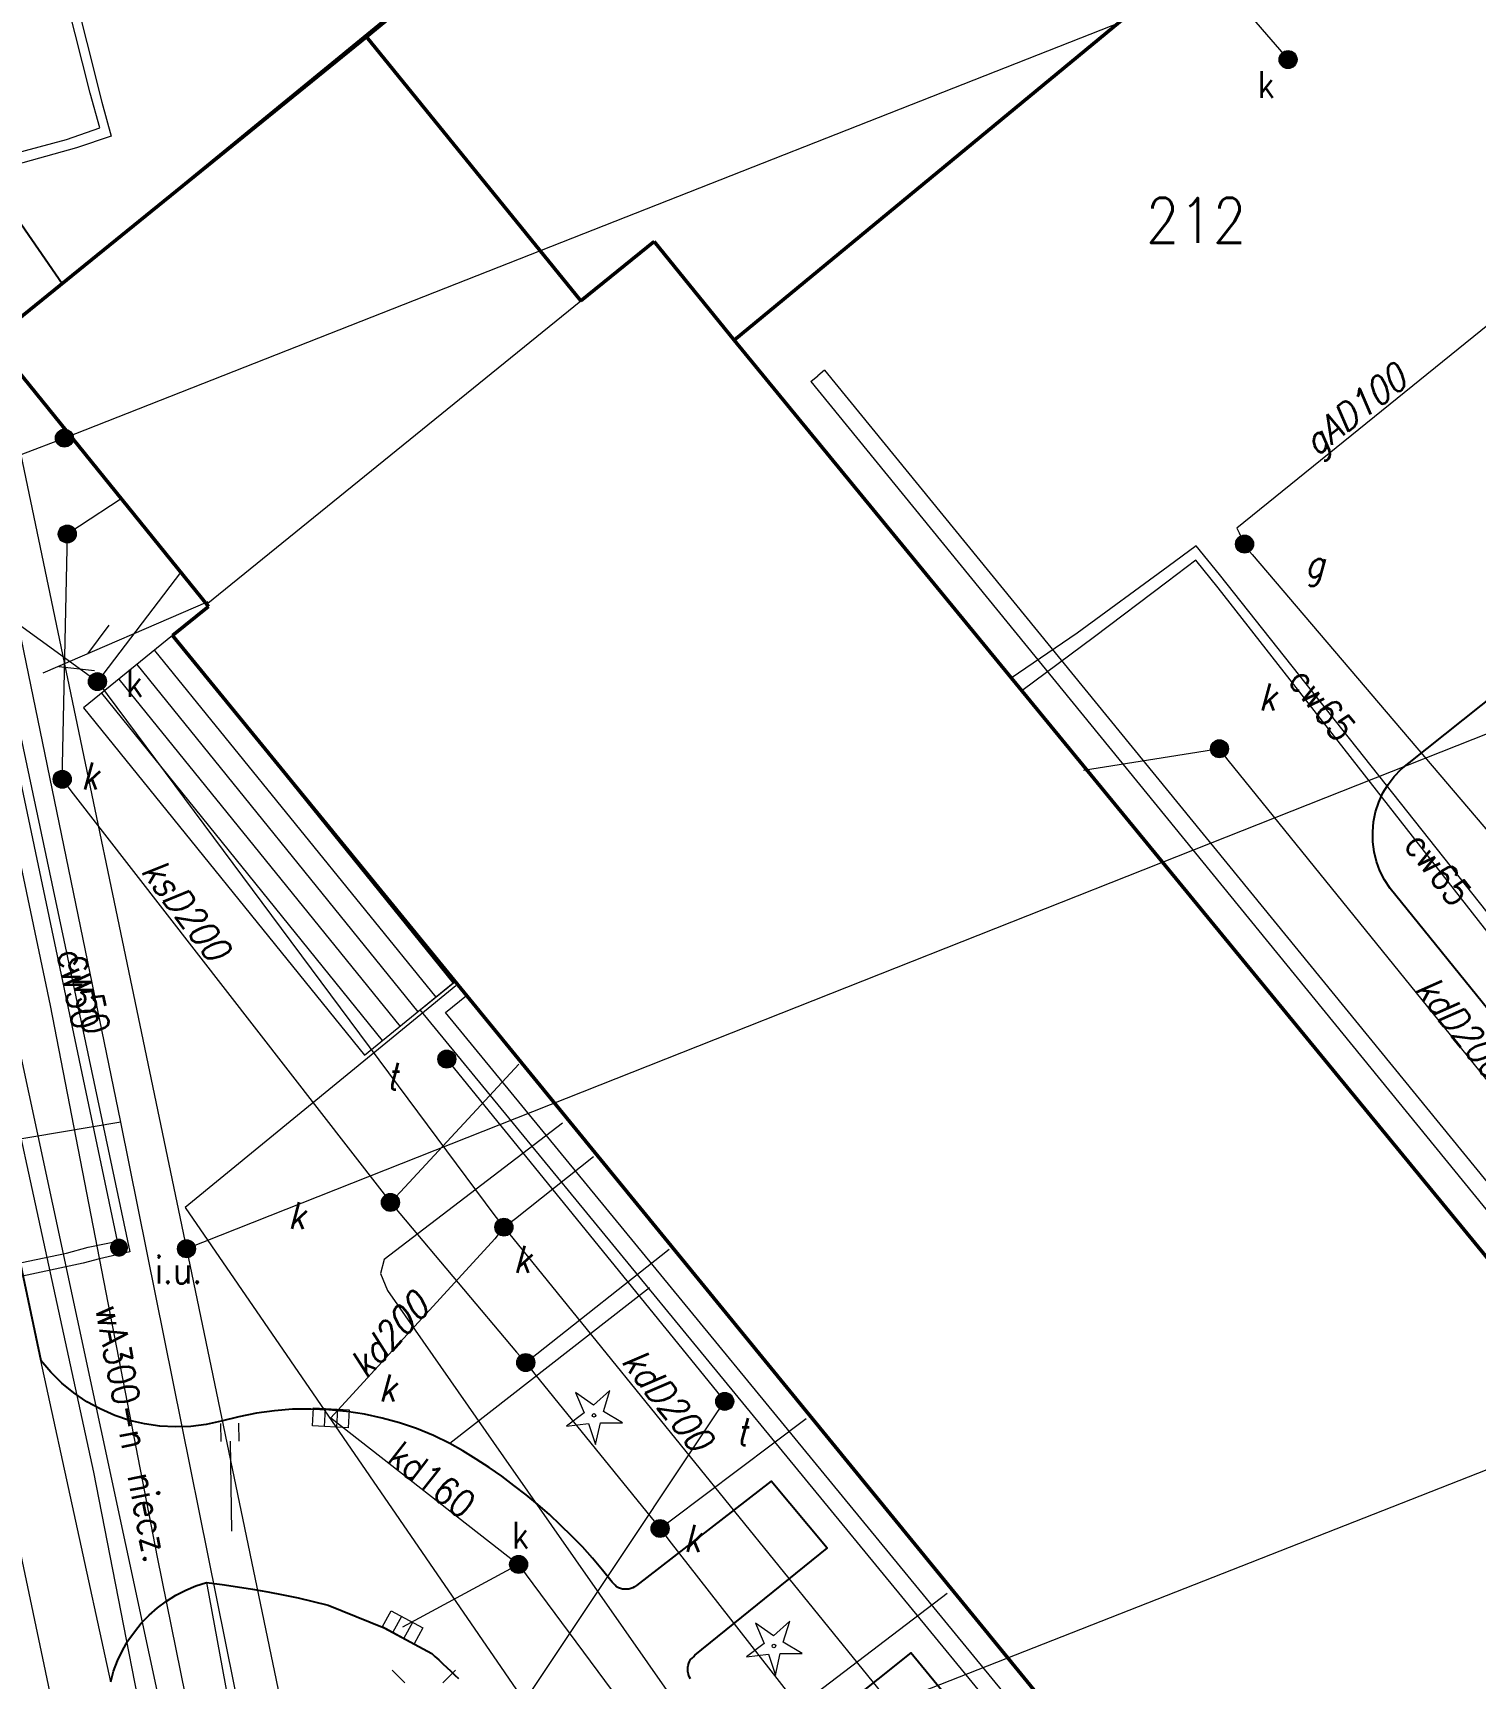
# Model space of a CAD drawing. Header units: metres. Extents: x 6548154 to 6548408, y 5572968 to 5573189.
# Drawn here: x 6548240.55 to 6548280.72, y 5573011.39 to 5573057.2 of the extents above; entities that cross this region are included whole.
import ezdxf
from ezdxf.enums import TextEntityAlignment as Align

# ---------------------------------------------------------------- set-up
doc = ezdxf.new("R2010")
doc.units = ezdxf.units.M
doc.header["$MEASUREMENT"] = 0
for name, color, linetype, lineweight in [('412-Zapora przejazdu kolejowego', 7, 'Continuous', 15), ('BUUD - Ściana oporowa - symbol', 7, 'Continuous', 15), ('EGBB01 - Budynek', 7, 'Continuous', 15), ('EGBC - Część budynku wyodrębniona ze względu na liczbę kondygnacji naziemnych', 7, 'Continuous', 15), ('EGBD - Działka ewidencyjna', 7, 'Continuous', 15), ('EGBD_O - Działka ewidencyjna', 7, 'Continuous', 15), ('EGBP04 - Punkt graniczny stabilizowany trwale dokładny', 7, 'Continuous', 15), ('EGBS - Schody', 7, 'Continuous', 15), ('KTCR - Chodnik', 7, 'Continuous', 15), ('KTJZ - Jezdnia', 7, 'Continuous', 15), ('KTKR - Krawężnik', 7, 'Continuous', 15), ('OBOP01 - Drzewo iglaste', 7, 'Continuous', 15), ('SUPC - Przewód ciepłowniczy', 7, 'Continuous', 15), ('SUPC_O - Przewód ciepłowniczy - opis', 7, 'Continuous', 15), ('SUPG - Przewód gazowy', 7, 'Continuous', 15), ('SUPG_O - Przewód gazowy - opis', 7, 'Continuous', 15), ('SUPK - Przewód kanalizacyjny', 7, 'Continuous', 15), ('SUPK_O - Przewód kanalizacyjny - opis', 7, 'Continuous', 15), ('SUPT - Przewód telekomunikacyjny', 7, 'Continuous', 15), ('SUPT_O - Przewód telekomunikacyjny napowietrzny', 7, 'Continuous', 15), ('SUPW - Przewód wodociągowy', 7, 'Continuous', 15), ('SUPW_O - Przewód wodociągowy - opis', 7, 'Continuous', 15), ('SUSM01 - Latarnia', 7, 'Continuous', 15), ('SUUS05 - Kratka ściekowa', 7, 'Continuous', 15), ('SUUS22_G - Właz - opis', 7, 'Continuous', 15), ('SUUS22_G - Właz okrągły', 7, 'Continuous', 15), ('SUUS22_K - Właz - opis', 7, 'Continuous', 15), ('SUUS22_K - Właz okrągły', 7, 'Continuous', 15), ('SUUS22_T - Właz - opis', 7, 'Continuous', 15), ('SUUS22_T - Właz okrągły', 7, 'Continuous', 15), ('SUUS31 - Inne urządzenie techniczne - opis', 7, 'Continuous', 15), ('SUUS31 - Inne urządzenie techniczne - symbol', 7, 'Continuous', 15)]:
    doc.layers.add(name, color=color, linetype=linetype, lineweight=lineweight)
doc.styles.get("Standard").update_dxf_attribs({"font": 'txt.shx', "width": 0.75})

# ---------------------------------------------------------------- blocks, each defined once
blk = doc.blocks.new('412')
at = {"color": 0, "linetype": 'Continuous', "lineweight": 15}
for p, q in [((0.25, 0.25), (-0.25, 0.25)), ((0.25, 0), (2.75, 0)), ((0.25, -0.25), (-0.25, -0.25))]:
    blk.add_line(p, q, dxfattribs=at)
blk = doc.blocks.new('EGBP04_02')
at = {"layer": 'EGBP04 - Punkt graniczny stabilizowany trwale dokładny', "linetype": 'Continuous', "lineweight": 18}
h = blk.add_hatch(color=7, dxfattribs=at)
edge = h.paths.add_edge_path()
edge.add_arc((0, 0), 0.5, 0, 360)
at = {"layer": 'EGBP04 - Punkt graniczny stabilizowany trwale dokładny', "color": 96, "linetype": 'Continuous', "lineweight": 18}
blk.add_circle((0, 0), 0.5, dxfattribs=at)
blk = doc.blocks.new('SUSM01')
at = {"layer": 'SUSM01 - Latarnia', "color": 7, "linetype": 'Continuous', "lineweight": 18}
for p, q in [((-1.767767, 1.767767), (-1.06066, 1.06066)), ((1.06066, 1.06066), (1.767767, 1.767767)), ((-1.767767, -1.767767), (-1.06066, -1.06066)), ((1.06066, -1.06066), (1.767767, -1.767767))]:
    blk.add_line(p, q, dxfattribs=at)
blk.add_circle((0, 0), 0.5, dxfattribs=at)
blk = doc.blocks.new('SUPT01')
at = {"layer": 'SUPT_O - Przewód telekomunikacyjny napowietrzny', "color": 30, "linetype": 'Continuous', "lineweight": 18}
for p, q in [((9.532051, 0), (7.8, 1)), ((0.5, 0), (10.5, 0)), ((6.067949, -1), (7.8, 0))]:
    blk.add_line(p, q, dxfattribs=at)
blk = doc.blocks.new('OBOP01_01')
at = {"layer": 'OBOP01 - Drzewo iglaste', "color": 96, "linetype": 'Continuous', "lineweight": 18, "flags": 128}
blk.add_lwpolyline([(0.884136, 1.380501), (-0.030797, 0.563971), (-1.031722, 1.272469), (-0.550182, 0.144665), (-1.525693, -0.598437), (-0.307362, -0.458824), (0.088436, -1.619499), (0.354882, -0.422491), (1.581168, -0.415753), (0.525277, 0.207879), (0.884136, 1.380501)], close=True, dxfattribs=at)
at = {"layer": 'OBOP01 - Drzewo iglaste', "color": 96, "linetype": 'Continuous', "lineweight": 18}
blk.add_circle((0, 0), 0.1, dxfattribs=at)
blk = doc.blocks.new('SUUS05')
at = {"layer": 'SUUS05 - Kratka ściekowa', "color": 7, "linetype": 'Continuous', "lineweight": 18, "flags": 128}
blk.add_lwpolyline([(1, 0.5), (1, -0.5), (-1, -0.5), (-1, 0.5), (1, 0.5)], close=True, dxfattribs=at)
for points in [[(-0.35, 0.5), (-0.35, -0.5)], [(0.35, 0.5), (0.35, -0.5)]]:
    blk.add_lwpolyline(points, dxfattribs=at)
blk = doc.blocks.new('SUUS22_01')
at = {"layer": 'SUUS22_K - Właz okrągły', "linetype": 'Continuous', "lineweight": 18}
h = blk.add_hatch(color=7, dxfattribs=at)
edge = h.paths.add_edge_path()
edge.add_arc((0, 0), 0.5, 0, 360)
at = {"layer": 'SUUS22_K - Właz okrągły', "color": 7, "linetype": 'Continuous', "lineweight": 18}
blk.add_circle((0, 0), 0.5, dxfattribs=at)
blk = doc.blocks.new('SUUS22_01_2')
at = {"layer": 'SUUS22_T - Właz okrągły', "linetype": 'Continuous', "lineweight": 18}
h = blk.add_hatch(color=7, dxfattribs=at)
edge = h.paths.add_edge_path()
edge.add_arc((0, 0), 0.5, 0, 360)
at = {"layer": 'SUUS22_T - Właz okrągły', "color": 7, "linetype": 'Continuous', "lineweight": 18}
blk.add_circle((0, 0), 0.5, dxfattribs=at)
blk = doc.blocks.new('SUUS22_01_3')
at = {"layer": 'SUUS22_G - Właz okrągły', "linetype": 'Continuous', "lineweight": 18}
h = blk.add_hatch(color=7, dxfattribs=at)
edge = h.paths.add_edge_path()
edge.add_arc((0, 0), 0.5, 0, 360)
at = {"layer": 'SUUS22_G - Właz okrągły', "color": 7, "linetype": 'Continuous', "lineweight": 18}
blk.add_circle((0, 0), 0.5, dxfattribs=at)
blk = doc.blocks.new('SUUS31')
at = {"layer": 'SUUS31 - Inne urządzenie techniczne - symbol', "linetype": 'Continuous', "lineweight": 15}
h = blk.add_hatch(color=7, dxfattribs=at)
edge = h.paths.add_edge_path()
edge.add_arc((0, 0), 0.5, 0, 360)

msp = doc.modelspace()

# ---------------------------------------------------------------- linework, layer by layer
at = {"layer": 'BUUD - Ściana oporowa - symbol', "color": 0, "lineweight": 18}
for p, q in [((6548262.216, 5573047.492), (6548262.41, 5573047.65)), ((6548262.216, 5573047.492), (6548293.615, 5573009.013)), ((6548252.626, 5573030.402), (6548252.468, 5573030.596)), ((6548252.045, 5573029.929), (6548252.626, 5573030.402)), ((6548274.978, 5573002.006), (6548252.045, 5573029.929))]:
    msp.add_line(p, q, dxfattribs=at)
at = {"layer": 'BUUD - Ściana oporowa - symbol', "color": 0, "linetype": 'Continuous', "lineweight": 18}
for p, q in [((6548262.604, 5573047.808), (6548262.41, 5573047.65)), ((6548262.604, 5573047.808), (6548294.003, 5573009.329)), ((6548251.34, 5573030), (6548252.31, 5573030.79)), ((6548252.31, 5573030.79), (6548252.468, 5573030.596)), ((6548274.592, 5573001.689), (6548251.34, 5573030))]:
    msp.add_line(p, q, dxfattribs=at)
at = {"layer": 'EGBB01 - Budynek', "color": 7, "linetype": 'Continuous', "lineweight": 50, "flags": 128}
for points in [[(6548249.84, 5573057.09), (6548284.52, 5573085.59)], [(6548283.75, 5573068.18), (6548260.08, 5573048.65)], [(6548249.84, 5573057.09), (6548239.43, 5573048.66)], [(6548255.81, 5573049.74), (6548249.84, 5573057.09)], [(6548255.81, 5573049.74), (6548249.84, 5573057.09)], [(6548257.86, 5573051.39), (6548255.81, 5573049.74)], [(6548257.86, 5573051.39), (6548255.81, 5573049.74)], [(6548260.08, 5573048.65), (6548257.86, 5573051.39)], [(6548260.08, 5573048.65), (6548257.86, 5573051.39)], [(6548239.43, 5573048.66), (6548245.44, 5573041.23)], [(6548292.805, 5573008.78), (6548260.08, 5573048.65)], [(6548245.44, 5573041.23), (6548244.44, 5573040.42)], [(6548244.44, 5573040.42), (6548275.733, 5573002.133)]]:
    msp.add_lwpolyline(points, dxfattribs=at)
at = {"layer": 'EGBC - Część budynku wyodrębniona ze względu na liczbę kondygnacji naziemnych', "color": 7, "linetype": 'Continuous', "lineweight": 18, "flags": 128}
msp.add_lwpolyline([(6548245.38, 5573041.29), (6548255.81, 5573049.74)], dxfattribs=at)
at = {"layer": 'EGBD - Działka ewidencyjna', "color": 96, "linetype": 'Continuous', "lineweight": 18, "flags": 128}
for points in [[(6548301.82, 5573069.7), (6548241.43, 5573045.92)], [(6548313.76, 5573050.63), (6548244.83, 5573023.35)], [(6548241.43, 5573045.92), (6548240.22, 5573045.45)], [(6548240.22, 5573045.45), (6548244.83, 5573023.35)], [(6548324.1, 5573034.1), (6548248.75, 5573004.51)], [(6548244.83, 5573023.35), (6548248.75, 5573004.51)]]:
    msp.add_lwpolyline(points, dxfattribs=at)
at = {"layer": 'EGBS - Schody', "color": 7, "linetype": 'Continuous', "lineweight": 18}
for p, q in [((6548244.44, 5573040.42), (6548241.96, 5573038.41)), ((6548252.26, 5573030.75), (6548244.44, 5573040.42)), ((6548243.94, 5573040.01), (6548251.77, 5573030.35)), ((6548243.45, 5573039.62), (6548251.27, 5573029.95)), ((6548242.46, 5573038.82), (6548250.28, 5573029.15)), ((6548242.95, 5573039.21), (6548250.78, 5573029.54)), ((6548241.96, 5573038.41), (6548249.79, 5573028.74)), ((6548249.79, 5573028.74), (6548252.26, 5573030.75))]:
    msp.add_line(p, q, dxfattribs=at)
at = {"layer": 'KTCR - Chodnik', "color": 7, "linetype": 'Continuous', "lineweight": 18, "flags": 128}
for points in [[(6548257.73, 5573022.26), (6548252.16, 5573017.93)], [(6548245.39, 5573014.06), (6548246.36, 5573008.76), (6548249.845, 5572992.054)]]:
    msp.add_lwpolyline(points, dxfattribs=at)
at = {"layer": 'KTJZ - Jezdnia', "color": 7, "linetype": 'Continuous', "lineweight": 18, "flags": 128}
for points in [[(6548237.54, 5573058.86), (6548238.33, 5573054.87), (6548239.43, 5573048.66), (6548280.59, 5573082.37)], [(6548242.72, 5573011.29), (6548240.77, 5573020.24)]]:
    msp.add_lwpolyline(points, dxfattribs=at)
at = {"layer": 'KTKR - Krawężnik', "color": 7, "linetype": 'Continuous', "lineweight": 25, "flags": 128}
for points in [[(6548241.37, 5573050.22), (6548238.54, 5573054.31)], [(6548234.42, 5573050.73), (6548237.56, 5573035.4), (6548240.77, 5573020.24)], [(6548290.5, 5573018.38), (6548278.35, 5573033.38), (6548278.2, 5573033.62), (6548278.07, 5573033.87), (6548277.97, 5573034.13), (6548277.91, 5573034.4), (6548277.87, 5573034.68), (6548277.87, 5573034.96), (6548277.89, 5573035.24), (6548277.95, 5573035.51), (6548278.04, 5573035.78), (6548278.15, 5573036.04), (6548278.3, 5573036.28), (6548278.47, 5573036.5), (6548278.66, 5573036.7), (6548278.88, 5573036.88), (6548288.32, 5573044.39)], [(6548258.87, 5573011.37), (6548258.84, 5573011.42), (6548258.82, 5573011.47), (6548258.8, 5573011.53), (6548258.79, 5573011.58), (6548258.79, 5573011.64), (6548258.79, 5573011.7), (6548258.8, 5573011.75), (6548258.82, 5573011.81), (6548258.84, 5573011.86), (6548258.87, 5573011.91), (6548258.91, 5573011.95), (6548258.95, 5573011.99), (6548258.99, 5573012.03), (6548262.67, 5573015.01), (6548261.11, 5573016.88), (6548257.36, 5573013.97), (6548257.31, 5573013.94), (6548257.26, 5573013.91), (6548257.21, 5573013.89), (6548257.15, 5573013.87), (6548257.09, 5573013.87), (6548257.03, 5573013.87), (6548256.97, 5573013.87), (6548256.92, 5573013.89), (6548256.86, 5573013.91), (6548256.81, 5573013.94), (6548256.77, 5573013.98), (6548256.73, 5573014.02), (6548256.69, 5573014.07), (6548256.42, 5573014.4), (6548256.14, 5573014.73), (6548255.86, 5573015.05), (6548255.56, 5573015.35), (6548255.25, 5573015.65), (6548254.94, 5573015.95), (6548254.62, 5573016.23), (6548254.29, 5573016.5), (6548253.95, 5573016.76), (6548253.61, 5573017.02), (6548253.26, 5573017.26), (6548252.9, 5573017.49), (6548252.53, 5573017.72), (6548252.16, 5573017.93), (6548251.71, 5573018.15), (6548251.24, 5573018.34), (6548250.76, 5573018.5), (6548250.28, 5573018.63), (6548249.79, 5573018.74), (6548249.29, 5573018.82), (6548248.79, 5573018.86), (6548248.29, 5573018.88), (6548247.78, 5573018.88), (6548247.28, 5573018.84), (6548246.78, 5573018.77), (6548246.29, 5573018.67), (6548245.8, 5573018.55), (6548245.38, 5573018.46), (6548244.95, 5573018.4), (6548244.52, 5573018.39), (6548244.09, 5573018.41), (6548243.66, 5573018.47), (6548243.24, 5573018.57), (6548242.83, 5573018.71), (6548242.43, 5573018.89), (6548242.05, 5573019.09), (6548241.69, 5573019.34), (6548241.36, 5573019.61), (6548241.05, 5573019.91), (6548240.77, 5573020.24)], [(6548242.72, 5573011.29), (6548242.8, 5573011.59), (6548242.91, 5573011.88), (6548243.05, 5573012.16), (6548243.2, 5573012.43), (6548243.38, 5573012.68), (6548243.57, 5573012.92), (6548243.79, 5573013.15), (6548244.02, 5573013.35), (6548244.27, 5573013.54), (6548244.53, 5573013.7), (6548244.81, 5573013.84), (6548245.09, 5573013.96), (6548245.39, 5573014.06), (6548245.82, 5573014), (6548246.25, 5573013.94), (6548246.67, 5573013.87), (6548247.1, 5573013.8), (6548247.52, 5573013.71), (6548247.94, 5573013.63), (6548248.36, 5573013.53), (6548248.78, 5573013.43), (6548250.34, 5573012.79), (6548251.66, 5573012.08), (6548251.75, 5573012), (6548251.86, 5573011.9), (6548251.97, 5573011.79), (6548252.08, 5573011.69), (6548252.19, 5573011.59), (6548252.3, 5573011.48), (6548252.41, 5573011.38)], [(6548271.32, 5573004.41), (6548265, 5573012.1), (6548261.33, 5573009.17)]]:
    msp.add_lwpolyline(points, dxfattribs=at)
at = {"layer": 'SUPC - Przewód ciepłowniczy', "color": 212, "linetype": 'Continuous', "lineweight": 18, "flags": 128}
for points in [[(6548231.48, 5573019.86), (6548231.26, 5573021.09), (6548241.49, 5573023.23), (6548242.09, 5573023.39), (6548242.91, 5573023.56), (6548239.52, 5573039.63), (6548237.76, 5573048.04), (6548236.87, 5573052.02), (6548236.68, 5573052.99), (6548237.67, 5573053.21), (6548241.49, 5573054.23), (6548242.42, 5573054.56), (6548242.15, 5573055.52), (6548240.05, 5573063.83)], [(6548240.38, 5573063.59), (6548242.47, 5573055.27), (6548242.73, 5573054.33), (6548241.77, 5573054), (6548237.97, 5573052.94), (6548236.97, 5573052.7), (6548237.16, 5573051.72), (6548238.07, 5573047.73), (6548239.78, 5573039.65), (6548243.25, 5573023.26), (6548242.41, 5573023.07), (6548241.95, 5573022.95), (6548231.54, 5573020.72), (6548232.69, 5573015.04)], [(6548288.4, 5573034.53), (6548288.24, 5573034.4), (6548287.57, 5573033.87), (6548285.03, 5573031.75), (6548284.47, 5573031.24), (6548283.11, 5573030.13), (6548281.06, 5573032.72), (6548273.6, 5573042.12), (6548272.95, 5573042.92), (6548272.17, 5573042.35), (6548269.64, 5573040.49), (6548267.8, 5573039.24)], [(6548288.45, 5573033.98), (6548288.21, 5573033.82), (6548287.63, 5573033.32), (6548284.99, 5573031.24), (6548284.42, 5573030.79), (6548283.02, 5573029.68), (6548280.98, 5573032.28), (6548273.56, 5573041.75), (6548272.94, 5573042.52), (6548272.13, 5573041.91), (6548270.12, 5573040.39), (6548268.1, 5573038.88)]]:
    msp.add_lwpolyline(points, dxfattribs=at)
at = {"layer": 'SUPG - Przewód gazowy', "color": 52, "linetype": 'Continuous', "lineweight": 18, "flags": 128}
for points in [[(6548250.18, 5572992.184), (6548249.95, 5572993.28), (6548247.13, 5573006.38), (6548243, 5573026.87), (6548235.48, 5573063.37), (6548231.88, 5573080.58), (6548229.14, 5573093.7), (6548222.02, 5573126.56), (6548221.17, 5573130.45), (6548217.645, 5573147.421)], [(6548292.14, 5573058.01), (6548274.08, 5573043.41), (6548274.15, 5573043.28), (6548274.36, 5573042.85), (6548274.51, 5573042.68), (6548287.63, 5573027.28), (6548287.88, 5573026.97), (6548288.07, 5573026.73), (6548300.257, 5573011.681)], [(6548252.33, 5573030.67), (6548244.79, 5573024.5), (6548255.9, 5573008.34), (6548261.42, 5573000.34), (6548263.54, 5572997.386)], [(6548243, 5573026.87), (6548229.72, 5573024.64), (6548223.13, 5573023.32)]]:
    msp.add_lwpolyline(points, dxfattribs=at)
at = {"layer": 'SUPK - Przewód kanalizacyjny', "color": 36, "linetype": 'Continuous', "lineweight": 18, "flags": 128}
for points in [[(6548212.674, 5573145.63), (6548218.66, 5573116.79), (6548224.93, 5573086.31), (6548230.41, 5573059.35), (6548233.23, 5573047.97), (6548233.78, 5573045.37), (6548245.37, 5572990.312)], [(6548263.6, 5573070.22), (6548275.51, 5573056.46)], [(6548233.78, 5573045.37), (6548236.06, 5573043.71), (6548242.35, 5573039.14)], [(6548243.01, 5573044.23), (6548241.85, 5573043.47), (6548241.51, 5573043.25), (6548241.5, 5573042.85), (6548241.37, 5573036.82), (6548241.37, 5573036.42)], [(6548244.66, 5573042.18), (6548242.35, 5573039.14)], [(6548242.35, 5573039.14), (6548253.42, 5573024.27), (6548253.67, 5573023.95), (6548253.92, 5573023.64), (6548267.5, 5573006.9), (6548267.75, 5573006.59)], [(6548287.37, 5573020.25), (6548273.84, 5573036.95), (6548273.6, 5573037.27), (6548273.2, 5573037.2), (6548269.81, 5573036.67)], [(6548241.37, 5573036.42), (6548241.61, 5573036.1), (6548250.27, 5573024.95), (6548250.51, 5573024.64), (6548250.77, 5573024.33), (6548254.02, 5573020.47), (6548254.28, 5573020.18), (6548254.53, 5573019.86), (6548257.77, 5573015.87), (6548258.02, 5573015.56), (6548258.26, 5573015.24), (6548261.63, 5573010.92), (6548261.87, 5573010.6), (6548262.12, 5573010.3), (6548265.24, 5573006.53), (6548265.5, 5573006.22), (6548265.75, 5573005.91), (6548269.21, 5573001.68), (6548269.46, 5573001.37), (6548269.7, 5573001.05), (6548270.444, 5573000.074)], [(6548250.51, 5573024.64), (6548250.79, 5573024.93), (6548254.09, 5573028.49)], [(6548253.67, 5573023.95), (6548253.99, 5573024.19), (6548256.17, 5573025.92)], [(6548253.67, 5573023.95), (6548253.42, 5573023.63), (6548248.85, 5573018.64)], [(6548254.28, 5573020.18), (6548254.59, 5573020.42), (6548258.27, 5573023.34)], [(6548248.85, 5573018.64), (6548254.08, 5573014.56), (6548250.85, 5573012.81)], [(6548258.02, 5573015.56), (6548258.34, 5573015.8), (6548262.09, 5573018.62)], [(6548254.08, 5573014.56), (6548266.082, 5572998.376)], [(6548261.87, 5573010.6), (6548262.19, 5573010.85), (6548266.02, 5573013.76)]]:
    msp.add_lwpolyline(points, dxfattribs=at)
at = {"layer": 'SUPT - Przewód telekomunikacyjny', "color": 30, "linetype": 'Continuous', "lineweight": 18, "flags": 128}
for points in [[(6548227.82, 5573128.64), (6548231.41, 5573112.16), (6548236.77, 5573085.05), (6548238.39, 5573077.13), (6548239.89, 5573069.77), (6548240.58, 5573067.28), (6548236.83, 5573066.77), (6548233.31, 5573066.17), (6548234.57, 5573059.92), (6548235.57, 5573053.41), (6548238.4, 5573037.14), (6548245.82, 5573002.57), (6548246.44, 5573000.45)], [(6548259.82, 5573019.1), (6548259.6, 5573019.38), (6548252.3, 5573028.36), (6548252.08, 5573028.63)], [(6548247.5, 5572993.51), (6548246.44, 5573000.45), (6548252.49, 5573008.11), (6548259.62, 5573018.81), (6548259.82, 5573019.1)]]:
    msp.add_lwpolyline(points, dxfattribs=at)
at = {"layer": 'SUPW - Przewód wodociągowy', "color": 5, "linetype": 'Continuous', "lineweight": 18, "flags": 128}
for points in [[(6548217.207, 5573147.263), (6548221.14, 5573127.21), (6548225.23, 5573107.49), (6548225.46, 5573106.4), (6548227.21, 5573097.51), (6548229.85, 5573084.36), (6548234.24, 5573062.44), (6548241.03, 5573030.12), (6548244.01, 5573014.76), (6548248.709, 5572991.612)], [(6548247.435, 5572991.116), (6548246.92, 5572993.6), (6548244.3, 5573006.62), (6548242.25, 5573017.13), (6548238.41, 5573034.76), (6548233.61, 5573057.67), (6548233.5, 5573058.27), (6548232.59, 5573063.27), (6548227.38, 5573089.87), (6548223.35, 5573110.63), (6548220.21, 5573126.86), (6548217.63, 5573139.63), (6548217.42, 5573140.79)], [(6548255.3, 5573026.85), (6548250.34, 5573023.05), (6548250.23, 5573022.66), (6548250.43, 5573022.19), (6548253.66, 5573017.56), (6548262.41, 5573005.04), (6548266.851, 5572998.675)]]:
    msp.add_lwpolyline(points, dxfattribs=at)

# ---------------------------------------------------------------- block references
at = {"layer": '412-Zapora przejazdu kolejowego', "color": 7, "linetype": 'Continuous', "lineweight": 18, "rotation": 270.977}
msp.add_blockref('412', (6548246.04, 5573018.24), dxfattribs=at)
at = {"layer": 'EGBP04 - Punkt graniczny stabilizowany trwale dokładny', "color": 96, "linetype": 'Continuous', "lineweight": 18, "xscale": 0.5, "yscale": 0.5, "zscale": 0.5}
for p in [(6548241.43, 5573045.92), (6548244.83, 5573023.35)]:
    msp.add_blockref('EGBP04_02', p, dxfattribs=at)
at = {"layer": 'OBOP01 - Drzewo iglaste', "color": 96, "linetype": 'Continuous', "lineweight": 18, "xscale": 0.5, "yscale": 0.5, "zscale": 0.5}
for p in [(6548256.18, 5573018.71), (6548261.19, 5573012.29)]:
    msp.add_blockref('OBOP01_01', p, dxfattribs=at)
at = {"layer": 'SUPT_O - Przewód telekomunikacyjny napowietrzny', "color": 30, "linetype": 'Continuous', "lineweight": 18, "xscale": 0.5, "yscale": 0.5, "zscale": 0.5, "rotation": 203.426}
msp.add_blockref('SUPT01', (6548245.65, 5573041.46), dxfattribs=at)
at = {"layer": 'SUSM01 - Latarnia', "color": 7, "linetype": 'Continuous', "lineweight": 18, "xscale": 0.5, "yscale": 0.5, "zscale": 0.5}
msp.add_blockref('SUSM01', (6548251.44, 5573010.73), dxfattribs=at)
at = {"layer": 'SUUS05 - Kratka ściekowa', "color": 7, "linetype": 'Continuous', "lineweight": 18, "xscale": 0.5, "yscale": 0.5, "zscale": 0.5}
for p, rotation in [((6548248.85, 5573018.64), 356.583), ((6548250.85, 5573012.81), 331.557)]:
    msp.add_blockref('SUUS05', p, dxfattribs=dict(at, rotation=rotation))
at = {"layer": 'SUUS22_G - Właz okrągły', "color": 7, "linetype": 'Continuous', "lineweight": 18, "xscale": 0.5, "yscale": 0.5, "zscale": 0.5, "rotation": 295.072}
msp.add_blockref('SUUS22_01_3', (6548274.3, 5573042.97), dxfattribs=at)
at = {"layer": 'SUUS22_K - Właz okrągły', "color": 7, "linetype": 'Continuous', "lineweight": 18, "xscale": 0.5, "yscale": 0.5, "zscale": 0.5}
for p in [(6548275.51, 5573056.46), (6548241.51, 5573043.25), (6548242.35, 5573039.14), (6548273.6, 5573037.27), (6548241.37, 5573036.42), (6548250.51, 5573024.64), (6548253.67, 5573023.95), (6548254.28, 5573020.18), (6548258.02, 5573015.56), (6548254.08, 5573014.56)]:
    msp.add_blockref('SUUS22_01', p, dxfattribs=at)
at = {"layer": 'SUUS22_T - Właz okrągły', "color": 7, "linetype": 'Continuous', "lineweight": 18, "xscale": 0.5, "yscale": 0.5, "zscale": 0.5}
for p, rotation in [((6548252.08, 5573028.63), 308.357), ((6548259.82, 5573019.1), 308.359)]:
    msp.add_blockref('SUUS22_01_2', p, dxfattribs=dict(at, rotation=rotation))
at = {"layer": 'SUUS31 - Inne urządzenie techniczne - symbol', "color": 7, "linetype": 'Continuous', "lineweight": 15, "xscale": 0.5, "yscale": 0.5, "zscale": 0.5}
msp.add_blockref('SUUS31', (6548242.95, 5573023.38), dxfattribs=at)

# ---------------------------------------------------------------- texts
at = {"layer": 'EGBD_O - Działka ewidencyjna', "color": 96, "linetype": 'Continuous', "lineweight": 25, "width": 0.87}
msp.add_text('212', height=1.25, dxfattribs=at).set_placement((6548271.55, 5573051.36))
at = {"layer": 'SUPC_O - Przewód ciepłowniczy - opis', "color": 212, "linetype": 'Continuous', "lineweight": 18, "width": 0.87}
for rotation, p in [(308.436, (6548275.77, 5573039.39)), (308.08, (6548279, 5573034.81))]:
    msp.add_text('cw65', height=0.75, rotation=rotation, dxfattribs=at).set_placement(p, align=Align.MIDDLE_LEFT)
for rotation, p in [(281.912, (6548241.22, 5573031.6)), (281.912, (6548241.22, 5573031.6)), (281.954, (6548241.52, 5573031.46))]:
    msp.add_text('cw50', height=0.75, rotation=rotation, dxfattribs=at).set_placement(p)
at = {"layer": 'SUPG_O - Przewód gazowy - opis', "color": 52, "linetype": 'Continuous', "lineweight": 18, "oblique": 15, "width": 0.87}
msp.add_text('gAD100', height=0.75, rotation=38.199, dxfattribs=at).set_placement((6548275.83, 5573045.98), align=Align.TOP_LEFT)
at = {"layer": 'SUPK_O - Przewód kanalizacyjny - opis', "color": 36, "linetype": 'Continuous', "lineweight": 18, "oblique": 15, "width": 0.87}
for s, rotation, p in [('ksD200', 307.088, (6548244.14, 5573034.31)), ('kdD200', 308.322, (6548257.5, 5573020.67))]:
    msp.add_text(s, height=0.75, rotation=rotation, dxfattribs=at).set_placement(p, align=Align.TOP_LEFT)
for s, rotation, p in [('kdD200', 309.014, (6548279.01, 5573030.57)), ('kd200', 47.515, (6548249.83, 5573019.7))]:
    msp.add_text(s, height=0.75, rotation=rotation, dxfattribs=at).set_placement(p)
at = {"layer": 'SUPK_O - Przewód kanalizacyjny - opis', "color": 36, "linetype": 'Continuous', "lineweight": 18, "width": 0.87}
msp.add_text('kd160', height=0.75, rotation=322.042, dxfattribs=at).set_placement((6548250.38, 5573017.45))
at = {"layer": 'SUPW_O - Przewód wodociągowy - opis', "color": 5, "linetype": 'Continuous', "lineweight": 18, "width": 0.87}
for s, p in [('wA300-n', (6548242.65, 5573021.77)), ('niecz.', (6548243.55, 5573017.11))]:
    msp.add_text(s, height=0.75, rotation=280.979, dxfattribs=at).set_placement(p, align=Align.MIDDLE_LEFT)
at = {"layer": 'SUUS22_G - Właz - opis', "color": 7, "linetype": 'Continuous', "lineweight": 18, "oblique": 15, "width": 0.87}
msp.add_text('g', height=0.75, dxfattribs=at).set_placement((6548275.98, 5573042.8), align=Align.TOP_LEFT)
at = {"layer": 'SUUS22_K - Właz - opis', "color": 7, "linetype": 'Continuous', "lineweight": 18, "width": 0.87}
for p in [(6548274.66, 5573055.39), (6548243.14, 5573038.72), (6548253.89, 5573015)]:
    msp.add_text('k', height=0.75, dxfattribs=at).set_placement(p)
at = {"layer": 'SUUS22_K - Właz - opis', "color": 7, "linetype": 'Continuous', "lineweight": 18, "oblique": 15, "width": 0.87}
for p in [(6548274.69, 5573039.09), (6548241.89, 5573036.89), (6548247.65, 5573024.65), (6548253.93, 5573023.43), (6548250.18, 5573019.85), (6548258.67, 5573015.66)]:
    msp.add_text('k', height=0.75, dxfattribs=at).set_placement(p, align=Align.TOP_LEFT)
at = {"layer": 'SUUS22_T - Właz - opis', "color": 7, "linetype": 'Continuous', "lineweight": 18, "oblique": 15, "width": 0.87}
for p in [(6548250.38, 5573028.53), (6548260.12, 5573018.63)]:
    msp.add_text('t', height=0.75, dxfattribs=at).set_placement(p, align=Align.TOP_LEFT)
at = {"layer": 'SUUS31 - Inne urządzenie techniczne - opis', "color": 7, "linetype": 'Continuous', "lineweight": 18, "width": 0.87}
msp.add_text('i.u.', height=0.75, dxfattribs=at).set_placement((6548243.95, 5573022.38))

doc.saveas('drawing.dxf')
